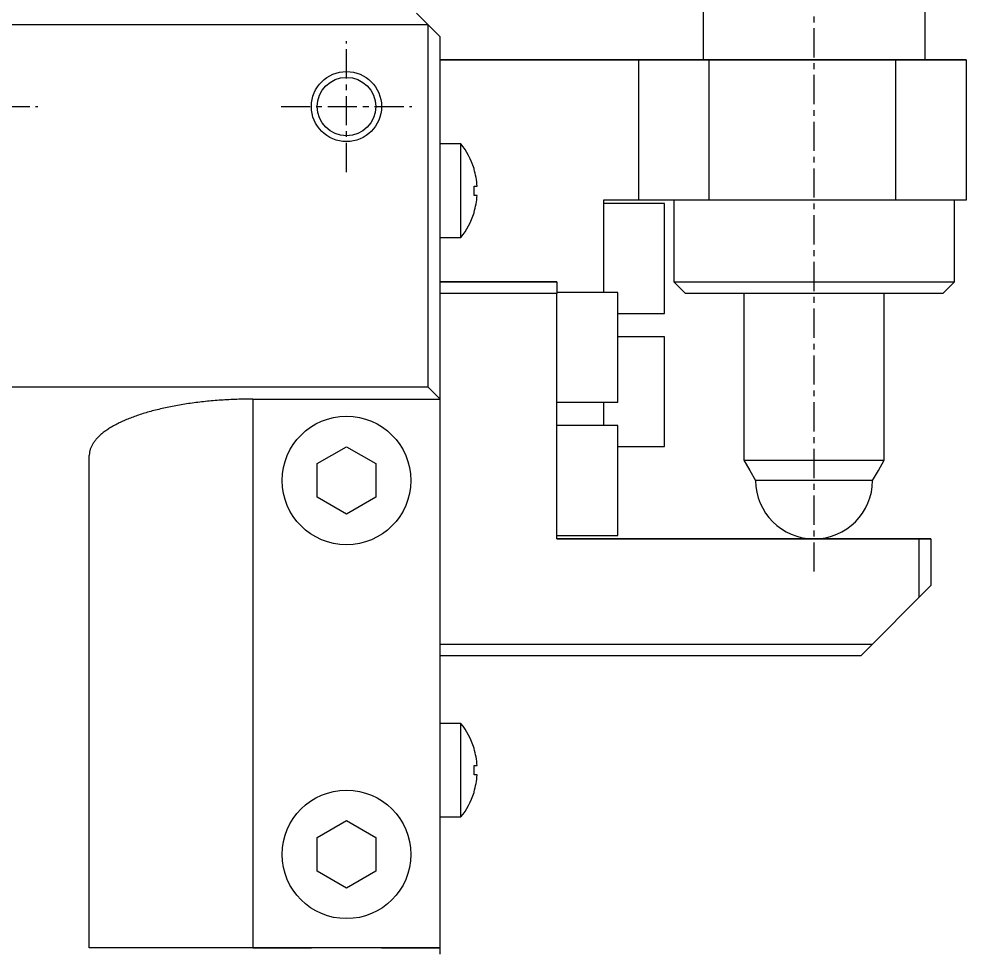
# Model space of a CAD drawing. Extents: x 93 to 296, y 41 to 278.
# Drawn here: x 135.52 to 176.03, y 202.58 to 242.46 of the extents above; entities that cross this region are included whole.
import ezdxf

# ---------------------------------------------------------------- set-up
doc = ezdxf.new("R2010")
doc.units = 0
doc.linetypes.add('CENTER', pattern=[2, 1.25, -0.25, 0.25, -0.25])
doc.layers.get('0').update_dxf_attribs({"linetype": 'CONTINUOUS'})
doc.layers.add('CENTER', color=1, linetype='CENTER')

msp = doc.modelspace()

# ---------------------------------------------------------------- linework, layer by layer
at = {"color": 7, "linetype": 'CONTINUOUS'}
for p, q in [((164.779, 245.414), (164.779, 240.714)), ((174.279, 240.714), (174.279, 245.414)), ((153.029, 242.214), (152.529, 242.714)), ((153.029, 242.214), (114.029, 242.215)), ((153.029, 226.714), (153.029, 242.214)), ((153.529, 241.714), (153.029, 242.214)), ((153.529, 241.714), (153.529, 226.214)), ((162.029, 240.714), (153.529, 240.714)), ((153.529, 240.714), (162.029, 240.714)), ((162.029, 234.714), (162.029, 240.714)), ((162.029, 240.714), (165.029, 240.714)), ((164.779, 240.714), (162.029, 240.714)), ((174.279, 240.714), (164.779, 240.714)), ((165.029, 240.714), (165.029, 234.714)), ((165.029, 240.714), (173.029, 240.714)), ((173.029, 234.714), (173.029, 240.714)), ((173.029, 240.714), (176.029, 240.714)), ((176.029, 240.714), (174.279, 240.714)), ((176.029, 240.714), (176.029, 234.714)), ((154.427, 237.114), (153.529, 237.114)), ((154.427, 233.114), (154.427, 237.114)), ((154.984, 236.043), (154.984, 236.064)), ((154.984, 234.914), (154.984, 235.314)), ((154.984, 235.314), (155.116, 235.314)), ((155.116, 234.914), (154.984, 234.914)), ((160.529, 234.714), (160.529, 230.764)), ((162.029, 234.714), (160.529, 234.714)), ((163.129, 234.564), (160.529, 234.564)), ((165.029, 234.714), (162.029, 234.714)), ((163.129, 229.864), (163.129, 234.564)), ((163.529, 234.714), (163.529, 231.214)), ((173.029, 234.714), (165.029, 234.714)), ((176.029, 234.714), (173.029, 234.714)), ((175.529, 231.214), (175.529, 234.714)), ((154.984, 234.164), (154.984, 234.185)), ((153.529, 233.114), (154.427, 233.114)), ((153.529, 231.214), (158.529, 231.214)), ((154.029, 231.214), (153.529, 231.214)), ((158.529, 231.214), (154.029, 231.214)), ((158.529, 231.214), (158.529, 230.714)), ((163.529, 231.214), (175.529, 231.214)), ((163.529, 231.214), (164.029, 230.714)), ((175.029, 230.714), (175.529, 231.214)), ((158.529, 230.714), (153.529, 230.714)), ((161.129, 230.764), (158.529, 230.764)), ((158.529, 220.214), (158.529, 230.714)), ((161.129, 226.064), (161.129, 230.764)), ((175.029, 230.714), (164.029, 230.714)), ((166.529, 230.714), (166.529, 223.58)), ((172.529, 223.58), (172.529, 230.714)), ((161.129, 229.864), (163.129, 229.864)), ((163.129, 228.864), (161.129, 228.864)), ((163.129, 224.164), (163.129, 228.864)), ((153.029, 226.714), (114.029, 226.715)), ((114.029, 226.715), (153.029, 226.714)), ((153.029, 226.714), (153.529, 226.214)), ((153.529, 226.214), (153.029, 226.714)), ((145.529, 226.198), (153.529, 226.198)), ((153.529, 226.214), (153.529, 226.198)), ((153.529, 226.198), (153.529, 225.214)), ((158.529, 226.064), (161.129, 226.064)), ((160.529, 226.064), (160.529, 225.064)), ((153.529, 225.214), (153.529, 224.214)), ((161.129, 225.064), (158.529, 225.064)), ((161.129, 220.364), (161.129, 225.064)), ((148.279, 223.436), (149.529, 224.158)), ((149.529, 224.158), (150.779, 223.436)), ((153.529, 224.214), (153.529, 224.014)), ((161.129, 224.164), (163.129, 224.164)), ((138.529, 202.715), (138.529, 223.788)), ((153.529, 224.014), (153.529, 221.214)), ((148.279, 221.993), (148.279, 223.436)), ((150.779, 223.436), (150.779, 221.993)), ((166.529, 223.58), (172.529, 223.58)), ((166.529, 223.58), (166.779, 223.147)), ((172.279, 223.147), (172.529, 223.58)), ((166.779, 223.147), (167.029, 222.714)), ((172.029, 222.714), (172.279, 223.147)), ((172.029, 222.714), (167.029, 222.714)), ((149.529, 221.271), (148.279, 221.993)), ((150.779, 221.993), (149.529, 221.271)), ((153.529, 221.214), (153.529, 218.314)), ((158.529, 220.364), (161.129, 220.364)), ((158.529, 220.214), (169.529, 220.214)), ((174.029, 220.214), (158.529, 220.214)), ((169.529, 220.214), (174.029, 220.214)), ((174.029, 220.214), (174.529, 220.214)), ((174.529, 220.214), (174.029, 220.214)), ((174.029, 217.714), (174.029, 220.214)), ((174.529, 220.214), (174.529, 218.214)), ((153.529, 218.314), (153.529, 215.714)), ((174.529, 218.214), (174.029, 217.714)), ((172.029, 215.714), (174.029, 217.714)), ((153.529, 215.714), (172.029, 215.714)), ((153.529, 215.714), (153.529, 211.314)), ((172.029, 215.714), (171.529, 215.214)), ((171.529, 215.214), (153.529, 215.214)), ((154.427, 212.314), (153.529, 212.314)), ((154.427, 208.314), (154.427, 212.314)), ((153.529, 211.314), (153.529, 209.314)), ((154.984, 211.243), (154.984, 211.264)), ((154.984, 210.114), (154.984, 210.514)), ((154.984, 210.514), (155.116, 210.514)), ((155.116, 210.114), (154.984, 210.114)), ((153.529, 209.314), (153.529, 202.714)), ((154.984, 209.364), (154.984, 209.385)), ((153.529, 208.314), (154.427, 208.314)), ((148.279, 207.436), (149.529, 208.158)), ((149.529, 208.158), (150.779, 207.436)), ((148.279, 205.993), (148.279, 207.436)), ((150.779, 207.436), (150.779, 205.993)), ((149.529, 205.271), (148.279, 205.993)), ((150.779, 205.993), (149.529, 205.271)), ((145.529, 202.714), (138.529, 202.715)), ((153.529, 202.714), (138.529, 202.715)), ((145.529, 202.714), (148.029, 202.714)), ((148.029, 202.714), (147.779, 202.714)), ((148.029, 202.714), (147.779, 202.714)), ((151.029, 202.714), (153.529, 202.714)), ((151.279, 202.714), (151.029, 202.714)), ((151.279, 202.714), (151.029, 202.714)), ((153.529, 202.714), (153.529, 202.439))]:
    msp.add_line(p, q, dxfattribs=at)
at = {"color": 9, "linetype": 'CONTINUOUS'}
msp.add_line((145.529, 226.198), (145.529, 202.714), dxfattribs=at)
at = {"color": 7, "linetype": 'CONTINUOUS'}
msp.add_polyline3d([(145.529, 226.198, 0), (145.443, 226.198, 0), (145.357, 226.197, 0), (145.271, 226.196, 0), (145.186, 226.195, 0), (145.1, 226.193, 0), (145.014, 226.191, 0), (144.928, 226.189, 0), (144.843, 226.186, 0), (144.757, 226.183, 0), (144.672, 226.18, 0), (144.587, 226.176, 0), (144.502, 226.172, 0), (144.417, 226.167, 0), (144.332, 226.162, 0), (144.248, 226.157, 0), (144.163, 226.152, 0), (144.079, 226.146, 0), (143.995, 226.139, 0), (143.912, 226.133, 0), (143.828, 226.126, 0), (143.745, 226.118, 0), (143.662, 226.111, 0), (143.579, 226.103, 0), (143.497, 226.094, 0), (143.415, 226.085, 0), (143.333, 226.076, 0), (143.252, 226.067, 0), (143.171, 226.057, 0), (143.09, 226.047, 0), (143.01, 226.036, 0), (142.93, 226.026, 0), (142.85, 226.014, 0), (142.771, 226.003, 0), (142.692, 225.991, 0), (142.614, 225.979, 0), (142.536, 225.967, 0), (142.459, 225.954, 0), (142.382, 225.941, 0), (142.305, 225.927, 0), (142.229, 225.913, 0), (142.154, 225.899, 0), (142.079, 225.885, 0), (142.004, 225.87, 0), (141.93, 225.855, 0), (141.857, 225.84, 0), (141.784, 225.824, 0), (141.712, 225.808, 0), (141.64, 225.792, 0), (141.569, 225.775, 0), (141.498, 225.758, 0), (141.428, 225.741, 0), (141.359, 225.724, 0), (141.29, 225.706, 0), (141.222, 225.688, 0), (141.155, 225.669, 0), (141.088, 225.651, 0), (141.022, 225.632, 0), (140.957, 225.613, 0), (140.892, 225.593, 0), (140.828, 225.574, 0), (140.765, 225.554, 0), (140.702, 225.533, 0), (140.64, 225.513, 0), (140.579, 225.492, 0), (140.519, 225.471, 0), (140.459, 225.45, 0), (140.4, 225.428, 0), (140.342, 225.406, 0), (140.285, 225.384, 0), (140.229, 225.362, 0), (140.173, 225.34, 0), (140.118, 225.317, 0), (140.064, 225.294, 0), (140.011, 225.271, 0), (139.958, 225.247, 0), (139.907, 225.224, 0), (139.856, 225.2, 0), (139.806, 225.176, 0), (139.757, 225.151, 0), (139.709, 225.127, 0), (139.661, 225.102, 0), (139.615, 225.077, 0), (139.569, 225.052, 0), (139.525, 225.027, 0), (139.481, 225.001, 0), (139.438, 224.976, 0), (139.396, 224.95, 0), (139.356, 224.924, 0), (139.315, 224.898, 0), (139.276, 224.871, 0), (139.238, 224.845, 0), (139.201, 224.818, 0), (139.165, 224.791, 0), (139.129, 224.764, 0), (139.095, 224.737, 0), (139.062, 224.71, 0), (139.029, 224.683, 0), (138.998, 224.655, 0), (138.968, 224.628, 0), (138.938, 224.6, 0), (138.91, 224.572, 0), (138.882, 224.544, 0), (138.856, 224.516, 0), (138.83, 224.487, 0), (138.806, 224.459, 0), (138.783, 224.431, 0), (138.76, 224.402, 0), (138.739, 224.373, 0), (138.718, 224.345, 0), (138.699, 224.316, 0), (138.681, 224.287, 0), (138.663, 224.258, 0), (138.647, 224.229, 0), (138.632, 224.2, 0), (138.618, 224.171, 0), (138.605, 224.141, 0), (138.593, 224.112, 0), (138.582, 224.083, 0), (138.572, 224.053, 0), (138.563, 224.024, 0), (138.555, 223.995, 0), (138.548, 223.965, 0), (138.542, 223.936, 0), (138.537, 223.906, 0), (138.534, 223.876, 0), (138.531, 223.847, 0), (138.529, 223.817, 0), (138.529, 223.788, 0)], dxfattribs=at)
at = {"color": 3, "linetype": 'CONTINUOUS'}
msp.add_circle((149.529, 238.714), 1.5, dxfattribs=at)
at = {"color": 7, "linetype": 'CONTINUOUS'}
for centre, radius in [((149.529, 238.714), 1.25), ((149.529, 222.714), 2.75), ((149.529, 206.714), 2.75)]:
    msp.add_circle(centre, radius, dxfattribs=at)
for centre, radius, start, end in [((151.929, 235.114), 3.2, 17.2689, 38.6811), ((151.929, 235.114), 3.194, 3.5893, 16.9042), ((151.929, 235.114), 3.194, 343.0937, 356.4086), ((151.929, 235.114), 3.2, 321.3167, 342.7289), ((169.529, 222.714), 2.5, 179.9989, 359.9989), ((151.929, 210.314), 3.2, 17.2689, 38.6811), ((151.929, 210.314), 3.194, 3.5893, 16.9042), ((151.929, 210.314), 3.194, 343.0937, 356.4086), ((151.929, 210.314), 3.2, 321.3167, 342.7289)]:
    msp.add_arc(centre, radius, start, end, dxfattribs=at)
at = {"layer": 'CENTER', "color": 1, "linetype": 'CENTER'}
for p, q in [((169.529, 218.817), (169.53, 277.977)), ((149.529, 235.914), (149.529, 241.514)), ((130.729, 238.715), (136.329, 238.715)), ((146.729, 238.714), (152.329, 238.714))]:
    msp.add_line(p, q, dxfattribs=at)

doc.saveas('drawing.dxf')
